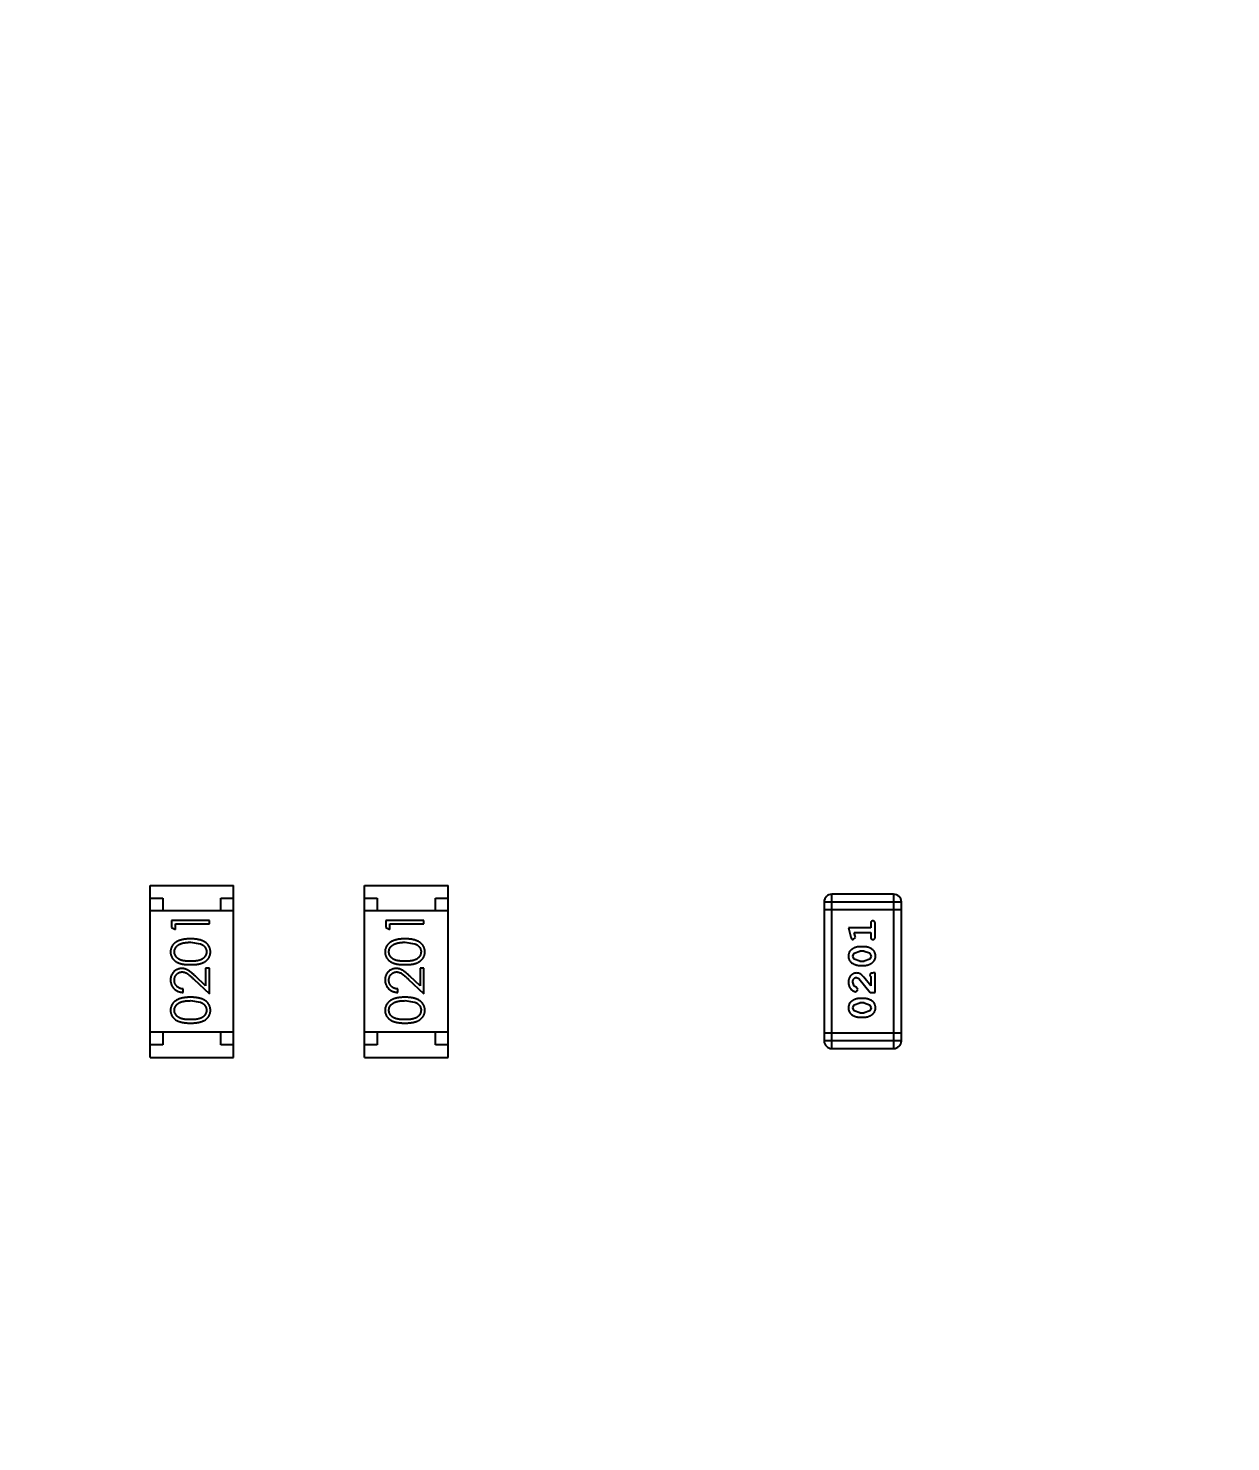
# Model space of a CAD drawing. Header units: inches. Extents: x -13 to 240, y -18 to 126.
# Drawn here: x 191.33 to 196.08, y 82.84 to 88.43 of the extents above; entities that cross this region are included whole.
import ezdxf

# ---------------------------------------------------------------- set-up
doc = ezdxf.new("R2010")
doc.units = ezdxf.units.IN
doc.header["$LTSCALE"] = 1.21
doc.header["$MEASUREMENT"] = 0
doc.header["$PDMODE"] = 3
doc.header["$PDSIZE"] = 0.3125
doc.layers.get('0').update_dxf_attribs({"linetype": 'CONTINUOUS'})
doc.layers.get('Defpoints').update_dxf_attribs({"linetype": 'CONTINUOUS'})
doc.layers.add('DIM', color=3, linetype='CONTINUOUS')
doc.styles.get("Standard").update_dxf_attribs({"font": 'txt', "width": 0.8})
doc.dimstyles.get("Standard").update_dxf_attribs({"dimtxt": 0.15625, "dimasz": 0.1875, "dimexe": 0.125, "dimexo": 0.0625, "dimgap": 0.09, "dimtad": 0, "dimtih": 1, "dimtoh": 1, "dimzin": 4, "dimdsep": 46, "dimtxsty": 'Standard', "dimblk": '_FILLED', "dimblk1": '_FILLED', "dimblk2": '_FILLED', "dimcen": 0.09, "dimazin": 1, "dimtp": 0.01, "dimtm": 0.01, "dimtfac": 1, "dimtofl": 0, "dimtmove": 0, "dimatfit": 3, "dimldrblk": '_FILLED', "dimfxl": 1, "dimtolj": 1, "dimtzin": 4, "dimarcsym": 0})

# ---------------------------------------------------------------- blocks, each defined once
blk = doc.blocks.new('_FILLED')
at = {"color": 0, "linetype": 'ByBlock'}
blk.add_solid([(0, 0), (-1, 0.1667), (-1, -0.1667)], dxfattribs=at)
blk = doc.blocks.new('*D58')
at = {"layer": 'Defpoints', "color": 0}
for p in [(173.8269, 113.8351), (173.8269, 99.4649), (198.0766, 63.4663)]:
    blk.add_point(p, dxfattribs=at)
at = {"layer": 'DIM', "color": 0, "lineweight": -2}
for p, q in [((173.8269, 99.5274), (173.8269, 113.9601)), ((198.0766, 63.5288), (198.0766, 113.9601)), ((175.8269, 113.8351), (182.6618, 113.8351)), ((196.0766, 113.8351), (189.2418, 113.8351))]:
    blk.add_line(p, q, dxfattribs=at)
at = {"layer": 'DIM', "color": 0, "lineweight": -2, "xscale": 2, "yscale": 2, "zscale": 2, "rotation": 180}
blk.add_blockref('_FILLED', (173.8269, 113.8351), dxfattribs=at)
at = {"layer": 'DIM', "color": 0, "lineweight": -2, "xscale": 2, "yscale": 2, "zscale": 2}
blk.add_blockref('_FILLED', (198.0766, 113.8351), dxfattribs=at)
at = {"layer": 'DIM', "color": 0, "insert": (185.9518, 113.8351), "char_height": 2, "attachment_point": 5}
blk.add_mtext('\\A1;24.25', dxfattribs=at)

msp = doc.modelspace()

# ---------------------------------------------------------------- linework, layer by layer
at = {"color": 7, "linetype": 'Continuous'}
for p, q in [((191.8116, 84.3613), (191.8116, 85.0413)), ((191.8116, 85.0413), (192.1416, 85.0413)), ((192.1416, 84.3613), (192.1416, 85.0413)), ((192.6588, 84.3613), (192.6588, 85.0413)), ((192.6588, 85.0413), (192.9888, 85.0413)), ((192.9888, 84.3613), (192.9888, 85.0413)), ((191.8116, 84.9913), (191.8616, 84.9913)), ((191.8616, 84.9913), (191.8616, 84.9413)), ((192.0916, 84.9413), (192.0916, 84.9913)), ((192.0916, 84.9913), (192.1416, 84.9913)), ((192.6588, 84.9913), (192.7088, 84.9913)), ((192.7088, 84.9913), (192.7088, 84.9413)), ((192.9388, 84.9413), (192.9388, 84.9913)), ((192.9388, 84.9913), (192.9888, 84.9913)), ((194.4743, 84.9757), (194.4743, 84.4271)), ((194.4743, 84.9757), (194.7791, 84.9757)), ((194.5047, 84.3966), (194.5047, 85.0062)), ((194.7486, 85.0062), (194.5047, 85.0062)), ((194.7486, 85.0062), (194.7486, 84.3966)), ((194.7791, 84.4271), (194.7791, 84.9757)), ((192.1416, 84.9413), (191.8116, 84.9413)), ((191.8964, 84.9031), (191.8964, 84.8753)), ((192.0464, 84.9031), (191.8964, 84.9031)), ((192.0464, 84.8896), (192.0464, 84.9031)), ((192.9888, 84.9413), (192.6588, 84.9413)), ((192.7435, 84.9031), (192.7435, 84.8753)), ((192.8935, 84.9031), (192.7435, 84.9031)), ((192.8935, 84.8896), (192.8935, 84.9031)), ((194.7791, 84.9452), (194.4743, 84.9452)), ((191.8964, 84.8753), (191.9117, 84.8665)), ((191.9117, 84.8665), (191.9117, 84.8896)), ((191.9117, 84.8896), (192.0464, 84.8896)), ((192.7435, 84.8753), (192.7589, 84.8665)), ((192.7589, 84.8665), (192.7589, 84.8896)), ((192.7589, 84.8896), (192.8935, 84.8896)), ((194.57, 84.8729), (194.5799, 84.8363)), ((194.6581, 84.8729), (194.57, 84.8729)), ((194.5973, 84.8405), (194.5932, 84.8556)), ((194.5932, 84.8556), (194.6581, 84.8556)), ((194.6581, 84.8902), (194.6581, 84.8729)), ((194.6581, 84.8556), (194.6581, 84.8382)), ((194.6754, 84.8382), (194.6754, 84.8902)), ((191.9714, 84.8165), (192.0091, 84.8109)), ((192.8185, 84.8165), (192.8562, 84.8109)), ((194.5891, 84.8272), (194.5983, 84.8351)), ((194.5983, 84.8351), (194.5973, 84.8405)), ((194.6324, 84.7989), (194.6146, 84.7989)), ((194.5873, 84.7619), (194.5926, 84.774)), ((194.5931, 84.7495), (194.5873, 84.7619)), ((194.5926, 84.774), (194.6149, 84.7816)), ((194.6149, 84.7423), (194.5931, 84.7495)), ((194.6321, 84.7816), (194.6149, 84.7816)), ((194.6149, 84.7423), (194.6321, 84.7423)), ((194.6321, 84.7816), (194.6539, 84.7744)), ((194.6544, 84.7499), (194.6321, 84.7423)), ((194.6539, 84.7744), (194.6597, 84.7621)), ((194.6597, 84.7621), (194.6544, 84.7499)), ((192.031, 84.6448), (191.9909, 84.6823)), ((192.031, 84.7146), (192.031, 84.6448)), ((192.0464, 84.7146), (192.031, 84.7146)), ((192.0464, 84.6127), (192.0464, 84.7146)), ((192.8781, 84.6448), (192.8381, 84.6823)), ((192.8781, 84.7146), (192.8781, 84.6448)), ((192.8935, 84.7146), (192.8781, 84.7146)), ((192.8935, 84.6127), (192.8935, 84.7146)), ((194.6019, 84.6778), (194.6116, 84.673)), ((194.6146, 84.725), (194.6324, 84.725)), ((194.6581, 84.6447), (194.6311, 84.6783)), ((194.655, 84.6864), (194.6581, 84.6809)), ((194.6581, 84.6809), (194.6581, 84.6447)), ((194.6754, 84.6951), (194.6676, 84.6951)), ((194.6754, 84.618), (194.6754, 84.6951)), ((191.9425, 84.6185), (191.9425, 84.6319)), ((191.9843, 84.6709), (192.0464, 84.6127)), ((192.7897, 84.6185), (192.7897, 84.6319)), ((192.8314, 84.6709), (192.8935, 84.6127)), ((194.5927, 84.6434), (194.5873, 84.6583)), ((194.6012, 84.6385), (194.5927, 84.6434)), ((194.5994, 84.6212), (194.6078, 84.63)), ((194.6078, 84.63), (194.6012, 84.6385)), ((194.6116, 84.673), (194.6566, 84.618)), ((191.9714, 84.5858), (192.0091, 84.5801)), ((192.8185, 84.5858), (192.8562, 84.5801)), ((194.5873, 84.5574), (194.5926, 84.5695)), ((194.5926, 84.5695), (194.6149, 84.5771)), ((194.6324, 84.5944), (194.6146, 84.5944)), ((194.6321, 84.5771), (194.6149, 84.5771)), ((194.6321, 84.5771), (194.6539, 84.5699)), ((194.6539, 84.5699), (194.6597, 84.5576)), ((194.6566, 84.618), (194.6754, 84.618)), ((194.5931, 84.545), (194.5873, 84.5574)), ((194.6149, 84.5378), (194.5931, 84.545)), ((194.6146, 84.5205), (194.6324, 84.5205)), ((194.6149, 84.5378), (194.6321, 84.5378)), ((194.6544, 84.5454), (194.6321, 84.5378)), ((194.6597, 84.5576), (194.6544, 84.5454)), ((192.1416, 84.4613), (191.8116, 84.4613)), ((191.8616, 84.4613), (191.8616, 84.4113)), ((192.0916, 84.4113), (192.0916, 84.4613)), ((192.9888, 84.4613), (192.6588, 84.4613)), ((192.7088, 84.4613), (192.7088, 84.4113)), ((192.9388, 84.4113), (192.9388, 84.4613)), ((194.7791, 84.4575), (194.4743, 84.4575)), ((191.8616, 84.4113), (191.8116, 84.4113)), ((192.1416, 84.4113), (192.0916, 84.4113)), ((192.7088, 84.4113), (192.6588, 84.4113)), ((192.9888, 84.4113), (192.9388, 84.4113)), ((194.7791, 84.4271), (194.4743, 84.4271)), ((191.8116, 84.3613), (192.1416, 84.3613)), ((192.6588, 84.3613), (192.9888, 84.3613)), ((194.5047, 84.3966), (194.7486, 84.3966))]:
    msp.add_line(p, q, dxfattribs=at)
for centre, start, end in [((194.5047, 84.9757), 90, 180), ((194.7486, 84.9757), 0, 90), ((194.5047, 84.4271), 180, 270), ((194.7486, 84.4271), 270, 0)]:
    msp.add_arc(centre, 0.0305, start, end, dxfattribs=at)
for points, knots in [([(194.6668, 84.9012), (194.6662, 84.9011), (194.665, 84.9011), (194.6633, 84.9006), (194.6618, 84.8997), (194.6605, 84.8986), (194.6594, 84.897), (194.6587, 84.8951), (194.6582, 84.8927), (194.6581, 84.8911), (194.6581, 84.8902)], [0, 0, 0, 0, 0.11517, 0.223509, 0.328254, 0.438012, 0.553651, 0.682263, 0.830856, 1, 1, 1, 1]), ([(194.6754, 84.8902), (194.6754, 84.8911), (194.6754, 84.8927), (194.6749, 84.8951), (194.6742, 84.897), (194.6731, 84.8986), (194.6718, 84.8997), (194.6703, 84.9006), (194.6686, 84.9011), (194.6674, 84.9011), (194.6668, 84.9012)], [0, 0, 0, 0, 0.169012, 0.317488, 0.445429, 0.560977, 0.67065, 0.776666, 0.88492, 1, 1, 1, 1]), ([(191.9714, 84.83), (191.9691, 84.83), (191.9646, 84.8299), (191.9581, 84.8296), (191.9519, 84.8291), (191.946, 84.8283), (191.9405, 84.8274), (191.9354, 84.8262), (191.9307, 84.8248), (191.9262, 84.8232), (191.9222, 84.8214), (191.9183, 84.8195), (191.9148, 84.8174), (191.9114, 84.8151), (191.9084, 84.8127), (191.9056, 84.8101), (191.9031, 84.8074), (191.9009, 84.8045), (191.8989, 84.8016), (191.8972, 84.7985), (191.8957, 84.7953), (191.8946, 84.792), (191.8936, 84.7887), (191.893, 84.7853), (191.8926, 84.7818), (191.8925, 84.7794), (191.8925, 84.7782)], [0, 0, 0, 0, 0.065278, 0.127205, 0.186168, 0.241675, 0.294115, 0.343609, 0.390387, 0.434463, 0.476646, 0.517002, 0.555936, 0.593716, 0.630057, 0.665601, 0.700745, 0.734917, 0.768681, 0.802087, 0.834849, 0.867433, 0.900138, 0.932806, 0.966212, 1, 1, 1, 1]), ([(191.9079, 84.7787), (191.908, 84.7803), (191.9082, 84.7836), (191.9094, 84.7884), (191.9115, 84.7931), (191.9139, 84.7969), (191.9162, 84.7997), (191.9182, 84.8018), (191.9204, 84.8037), (191.9229, 84.8055), (191.9256, 84.8072), (191.9285, 84.8088), (191.9317, 84.8102), (191.9351, 84.8115), (191.9388, 84.8127), (191.9427, 84.8138), (191.9469, 84.8146), (191.9513, 84.8153), (191.956, 84.8158), (191.9609, 84.8163), (191.966, 84.8165), (191.9696, 84.8165), (191.9714, 84.8165)], [0, 0, 0, 0, 0.059689, 0.119507, 0.181075, 0.246162, 0.279894, 0.314468, 0.350403, 0.387474, 0.426147, 0.466624, 0.508745, 0.553328, 0.600058, 0.649177, 0.700552, 0.754894, 0.811825, 0.871514, 0.934319, 1, 1, 1, 1]), ([(192.0502, 84.7782), (192.0502, 84.7794), (192.0502, 84.7818), (192.0497, 84.7853), (192.0491, 84.7887), (192.0481, 84.7921), (192.0469, 84.7953), (192.0455, 84.7985), (192.0437, 84.8016), (192.0417, 84.8046), (192.0395, 84.8075), (192.0369, 84.8103), (192.0342, 84.8129), (192.0311, 84.8153), (192.0278, 84.8175), (192.0243, 84.8196), (192.0204, 84.8215), (192.0164, 84.8233), (192.012, 84.8249), (192.0072, 84.8262), (192.0022, 84.8274), (191.9967, 84.8284), (191.9909, 84.8291), (191.9847, 84.8296), (191.9782, 84.8299), (191.9737, 84.83), (191.9714, 84.83)], [0, 0, 0, 0, 0.033824, 0.067298, 0.10028, 0.133019, 0.165736, 0.198792, 0.232372, 0.266409, 0.301016, 0.336196, 0.371972, 0.408574, 0.446394, 0.485225, 0.525372, 0.567224, 0.611081, 0.65775, 0.70702, 0.759235, 0.814484, 0.873227, 0.934937, 1, 1, 1, 1]), ([(192.0091, 84.8109), (192.0101, 84.8105), (192.0122, 84.8097), (192.0151, 84.8084), (192.0178, 84.8069), (192.0203, 84.8053), (192.0227, 84.8036), (192.0248, 84.8017), (192.0267, 84.7997), (192.0289, 84.7969), (192.0313, 84.7932), (192.0333, 84.7885), (192.0346, 84.7836), (192.0348, 84.7803), (192.0348, 84.7787)], [0, 0, 0, 0, 0.075949, 0.148549, 0.218996, 0.286119, 0.351826, 0.416074, 0.478265, 0.540325, 0.660405, 0.774606, 0.887187, 1, 1, 1, 1]), ([(192.8186, 84.83), (192.8163, 84.83), (192.8118, 84.8299), (192.8052, 84.8296), (192.799, 84.8291), (192.7932, 84.8283), (192.7877, 84.8274), (192.7826, 84.8262), (192.7778, 84.8248), (192.7734, 84.8232), (192.7693, 84.8214), (192.7655, 84.8195), (192.7619, 84.8174), (192.7586, 84.8151), (192.7556, 84.8127), (192.7528, 84.8101), (192.7503, 84.8074), (192.7481, 84.8045), (192.7461, 84.8016), (192.7444, 84.7985), (192.7429, 84.7953), (192.7417, 84.792), (192.7408, 84.7887), (192.7401, 84.7853), (192.7397, 84.7818), (192.7397, 84.7794), (192.7397, 84.7782)], [0, 0, 0, 0, 0.065278, 0.127205, 0.186168, 0.241675, 0.294115, 0.343609, 0.390387, 0.434463, 0.476646, 0.517002, 0.555936, 0.593716, 0.630057, 0.665601, 0.700745, 0.734917, 0.768681, 0.802087, 0.834849, 0.867433, 0.900138, 0.932806, 0.966212, 1, 1, 1, 1]), ([(192.7551, 84.7787), (192.7552, 84.7803), (192.7553, 84.7836), (192.7566, 84.7884), (192.7587, 84.7931), (192.761, 84.7969), (192.7633, 84.7997), (192.7653, 84.8018), (192.7676, 84.8037), (192.77, 84.8055), (192.7728, 84.8072), (192.7757, 84.8088), (192.7789, 84.8102), (192.7823, 84.8115), (192.786, 84.8127), (192.7899, 84.8138), (192.7941, 84.8146), (192.7985, 84.8153), (192.8031, 84.8158), (192.808, 84.8163), (192.8132, 84.8165), (192.8167, 84.8165), (192.8185, 84.8165)], [0, 0, 0, 0, 0.059689, 0.119507, 0.181075, 0.246162, 0.279894, 0.314468, 0.350403, 0.387474, 0.426147, 0.466624, 0.508745, 0.553328, 0.600058, 0.649177, 0.700552, 0.754894, 0.811825, 0.871514, 0.934319, 1, 1, 1, 1]), ([(192.8974, 84.7782), (192.8974, 84.7794), (192.8973, 84.7818), (192.8969, 84.7853), (192.8962, 84.7887), (192.8953, 84.7921), (192.8941, 84.7953), (192.8926, 84.7985), (192.8909, 84.8016), (192.8889, 84.8046), (192.8866, 84.8075), (192.8841, 84.8103), (192.8813, 84.8129), (192.8783, 84.8153), (192.875, 84.8175), (192.8714, 84.8196), (192.8676, 84.8215), (192.8635, 84.8233), (192.8592, 84.8249), (192.8544, 84.8262), (192.8493, 84.8274), (192.8439, 84.8284), (192.8381, 84.8291), (192.8319, 84.8296), (192.8253, 84.8299), (192.8209, 84.83), (192.8186, 84.83)], [0, 0, 0, 0, 0.033824, 0.067298, 0.10028, 0.133019, 0.165736, 0.198792, 0.232372, 0.266409, 0.301016, 0.336196, 0.371972, 0.408574, 0.446394, 0.485225, 0.525372, 0.567224, 0.611081, 0.65775, 0.70702, 0.759235, 0.814484, 0.873227, 0.934937, 1, 1, 1, 1]), ([(192.8562, 84.8109), (192.8573, 84.8105), (192.8593, 84.8097), (192.8623, 84.8084), (192.865, 84.8069), (192.8675, 84.8053), (192.8698, 84.8036), (192.872, 84.8017), (192.8739, 84.7997), (192.8761, 84.7969), (192.8785, 84.7932), (192.8805, 84.7885), (192.8818, 84.7836), (192.8819, 84.7803), (192.882, 84.7787)], [0, 0, 0, 0, 0.075949, 0.148549, 0.218996, 0.286119, 0.351826, 0.416074, 0.478265, 0.540325, 0.660405, 0.774606, 0.887187, 1, 1, 1, 1]), ([(194.6146, 84.7989), (194.6136, 84.7989), (194.6114, 84.7989), (194.6082, 84.7986), (194.6051, 84.798), (194.602, 84.7974), (194.5989, 84.7964), (194.5959, 84.7953), (194.593, 84.794), (194.5901, 84.7925), (194.5874, 84.7909), (194.5848, 84.7893), (194.5825, 84.7876), (194.5804, 84.786), (194.5785, 84.7843), (194.5769, 84.7826), (194.5755, 84.7808), (194.5739, 84.7785), (194.5723, 84.7753), (194.571, 84.7711), (194.5702, 84.7666), (194.5701, 84.7634), (194.57, 84.7618)], [0, 0, 0, 0, 0.049855, 0.099516, 0.148482, 0.19758, 0.246804, 0.296268, 0.346517, 0.397047, 0.446826, 0.49336, 0.537801, 0.579207, 0.617974, 0.654833, 0.689171, 0.722088, 0.786392, 0.853518, 0.924186, 1, 1, 1, 1]), ([(194.5799, 84.8363), (194.5802, 84.8354), (194.5806, 84.8339), (194.5815, 84.8318), (194.5824, 84.8302), (194.5834, 84.829), (194.5846, 84.8282), (194.5859, 84.8276), (194.5874, 84.8273), (194.5885, 84.8272), (194.5891, 84.8272)], [0, 0, 0, 0, 0.187321, 0.344927, 0.475328, 0.579604, 0.674244, 0.773631, 0.882025, 1, 1, 1, 1]), ([(194.677, 84.762), (194.677, 84.7635), (194.6769, 84.7663), (194.6762, 84.7704), (194.6751, 84.7742), (194.6735, 84.7778), (194.6714, 84.7811), (194.6689, 84.7842), (194.666, 84.787), (194.6626, 84.7894), (194.659, 84.7916), (194.6553, 84.7936), (194.6516, 84.7952), (194.6478, 84.7966), (194.644, 84.7976), (194.6402, 84.7984), (194.6363, 84.7988), (194.6337, 84.7989), (194.6324, 84.7989)], [0, 0, 0, 0, 0.067217, 0.131051, 0.19272, 0.252824, 0.312745, 0.373449, 0.436041, 0.501494, 0.567761, 0.632087, 0.695096, 0.757109, 0.817993, 0.878657, 0.939311, 1, 1, 1, 1]), ([(194.6581, 84.8382), (194.6581, 84.8374), (194.6582, 84.8357), (194.6586, 84.8333), (194.6594, 84.8314), (194.6605, 84.8298), (194.6618, 84.8287), (194.6633, 84.8278), (194.665, 84.8273), (194.6662, 84.8273), (194.6668, 84.8272)], [0, 0, 0, 0, 0.169102, 0.317658, 0.446239, 0.563118, 0.671828, 0.776546, 0.884858, 1, 1, 1, 1]), ([(194.6668, 84.8272), (194.6674, 84.8273), (194.6686, 84.8273), (194.6703, 84.8278), (194.6718, 84.8287), (194.6731, 84.8298), (194.6742, 84.8314), (194.6749, 84.8333), (194.6754, 84.8357), (194.6754, 84.8374), (194.6754, 84.8382)], [0, 0, 0, 0, 0.115051, 0.223278, 0.329269, 0.437893, 0.554681, 0.682591, 0.83103, 1, 1, 1, 1]), ([(191.8925, 84.7782), (191.8925, 84.777), (191.8926, 84.7747), (191.893, 84.7712), (191.8936, 84.7679), (191.8946, 84.7646), (191.8957, 84.7614), (191.8972, 84.7583), (191.8989, 84.7552), (191.9009, 84.7523), (191.9031, 84.7495), (191.9055, 84.7468), (191.9083, 84.7443), (191.9112, 84.742), (191.9144, 84.7399), (191.9179, 84.7378), (191.9216, 84.736), (191.9255, 84.7343), (191.9298, 84.7329), (191.9345, 84.7316), (191.9396, 84.7305), (191.9452, 84.7296), (191.9512, 84.7289), (191.9575, 84.7284), (191.9643, 84.7281), (191.969, 84.7281), (191.9714, 84.7281)], [0, 0, 0, 0, 0.033742, 0.066533, 0.099153, 0.13154, 0.164087, 0.196563, 0.229707, 0.263315, 0.297504, 0.331686, 0.366482, 0.4021, 0.438958, 0.476748, 0.515985, 0.556589, 0.599519, 0.645765, 0.695487, 0.748721, 0.805687, 0.866754, 0.931405, 1, 1, 1, 1]), ([(191.9714, 84.7415), (191.9693, 84.7415), (191.9654, 84.7415), (191.9598, 84.7418), (191.9545, 84.7421), (191.9496, 84.7427), (191.9451, 84.7433), (191.9409, 84.7441), (191.9372, 84.745), (191.9338, 84.7461), (191.9306, 84.7473), (191.9277, 84.7487), (191.925, 84.7502), (191.9225, 84.7518), (191.9202, 84.7536), (191.9181, 84.7555), (191.9161, 84.7575), (191.9139, 84.7603), (191.9115, 84.7641), (191.9094, 84.7688), (191.9082, 84.7737), (191.908, 84.777), (191.9079, 84.7787)], [0, 0, 0, 0, 0.073302, 0.142286, 0.206253, 0.266017, 0.321612, 0.372532, 0.419497, 0.462398, 0.502825, 0.541489, 0.579034, 0.615143, 0.650298, 0.684912, 0.718701, 0.752189, 0.817245, 0.879117, 0.939613, 1, 1, 1, 1]), ([(192.0348, 84.7787), (192.0347, 84.777), (192.0346, 84.7737), (192.0333, 84.7688), (192.0312, 84.7641), (192.0288, 84.7603), (192.0265, 84.7575), (192.0246, 84.7554), (192.0224, 84.7535), (192.0201, 84.7518), (192.0176, 84.7501), (192.0149, 84.7487), (192.012, 84.7473), (192.0089, 84.7461), (192.0055, 84.745), (192.0017, 84.744), (191.9976, 84.7433), (191.9931, 84.7426), (191.9882, 84.7422), (191.9829, 84.7418), (191.9772, 84.7415), (191.9734, 84.7415), (191.9714, 84.7415)], [0, 0, 0, 0, 0.060034, 0.120278, 0.182348, 0.247919, 0.281641, 0.315701, 0.350322, 0.385703, 0.421819, 0.459196, 0.497866, 0.538301, 0.58121, 0.628183, 0.679403, 0.734699, 0.794074, 0.858416, 0.927049, 1, 1, 1, 1]), ([(191.9714, 84.7281), (191.9738, 84.7281), (191.9784, 84.7281), (191.9852, 84.7284), (191.9916, 84.7289), (191.9975, 84.7296), (192.003, 84.7305), (192.0082, 84.7316), (192.0129, 84.7329), (192.0172, 84.7344), (192.0212, 84.7361), (192.025, 84.738), (192.0284, 84.74), (192.0316, 84.7422), (192.0346, 84.7445), (192.0373, 84.7469), (192.0398, 84.7496), (192.042, 84.7524), (192.0439, 84.7553), (192.0456, 84.7583), (192.047, 84.7614), (192.0482, 84.7646), (192.0491, 84.7679), (192.0497, 84.7712), (192.0501, 84.7747), (192.0502, 84.777), (192.0502, 84.7782)], [0, 0, 0, 0, 0.068113, 0.132564, 0.193427, 0.250218, 0.303569, 0.353576, 0.400235, 0.443586, 0.484619, 0.524292, 0.56238, 0.599049, 0.63494, 0.669782, 0.704009, 0.737842, 0.771098, 0.803896, 0.836415, 0.868639, 0.900715, 0.933378, 0.966213, 1, 1, 1, 1]), ([(192.7397, 84.7782), (192.7397, 84.777), (192.7397, 84.7747), (192.7401, 84.7712), (192.7408, 84.7679), (192.7418, 84.7646), (192.7429, 84.7614), (192.7444, 84.7583), (192.7461, 84.7552), (192.748, 84.7523), (192.7503, 84.7495), (192.7527, 84.7468), (192.7554, 84.7443), (192.7584, 84.742), (192.7616, 84.7399), (192.765, 84.7378), (192.7687, 84.736), (192.7727, 84.7343), (192.777, 84.7329), (192.7817, 84.7316), (192.7868, 84.7305), (192.7924, 84.7296), (192.7983, 84.7289), (192.8047, 84.7284), (192.8115, 84.7281), (192.8162, 84.7281), (192.8186, 84.7281)], [0, 0, 0, 0, 0.033742, 0.066533, 0.099153, 0.13154, 0.164087, 0.196563, 0.229707, 0.263315, 0.297504, 0.331686, 0.366482, 0.4021, 0.438958, 0.476748, 0.515985, 0.556589, 0.599519, 0.645765, 0.695487, 0.748721, 0.805687, 0.866754, 0.931405, 1, 1, 1, 1]), ([(192.8185, 84.7415), (192.8165, 84.7415), (192.8126, 84.7415), (192.8069, 84.7418), (192.8017, 84.7421), (192.7968, 84.7427), (192.7922, 84.7433), (192.7881, 84.7441), (192.7843, 84.745), (192.7809, 84.7461), (192.7778, 84.7473), (192.7749, 84.7487), (192.7722, 84.7502), (192.7697, 84.7518), (192.7674, 84.7536), (192.7652, 84.7555), (192.7633, 84.7575), (192.7611, 84.7603), (192.7587, 84.7641), (192.7566, 84.7688), (192.7553, 84.7737), (192.7552, 84.777), (192.7551, 84.7787)], [0, 0, 0, 0, 0.073302, 0.142286, 0.206253, 0.266017, 0.321612, 0.372532, 0.419497, 0.462398, 0.502825, 0.541489, 0.579034, 0.615143, 0.650298, 0.684912, 0.718701, 0.752189, 0.817245, 0.879117, 0.939613, 1, 1, 1, 1]), ([(192.882, 84.7787), (192.8819, 84.777), (192.8817, 84.7737), (192.8804, 84.7688), (192.8784, 84.7641), (192.876, 84.7603), (192.8737, 84.7575), (192.8718, 84.7554), (192.8696, 84.7535), (192.8673, 84.7518), (192.8648, 84.7501), (192.8621, 84.7487), (192.8592, 84.7473), (192.8561, 84.7461), (192.8527, 84.745), (192.8489, 84.744), (192.8447, 84.7433), (192.8402, 84.7426), (192.8353, 84.7422), (192.8301, 84.7418), (192.8244, 84.7415), (192.8205, 84.7415), (192.8185, 84.7415)], [0, 0, 0, 0, 0.060034, 0.120278, 0.182348, 0.247919, 0.281641, 0.315701, 0.350322, 0.385703, 0.421819, 0.459196, 0.497866, 0.538301, 0.58121, 0.628183, 0.679403, 0.734699, 0.794074, 0.858416, 0.927049, 1, 1, 1, 1]), ([(192.8186, 84.7281), (192.821, 84.7281), (192.8256, 84.7281), (192.8324, 84.7284), (192.8387, 84.7289), (192.8447, 84.7296), (192.8502, 84.7305), (192.8554, 84.7316), (192.8601, 84.7329), (192.8644, 84.7344), (192.8684, 84.7361), (192.8721, 84.738), (192.8756, 84.74), (192.8788, 84.7422), (192.8818, 84.7445), (192.8845, 84.7469), (192.8869, 84.7496), (192.8891, 84.7524), (192.8911, 84.7553), (192.8927, 84.7583), (192.8942, 84.7614), (192.8953, 84.7646), (192.8962, 84.7679), (192.8969, 84.7712), (192.8973, 84.7747), (192.8974, 84.777), (192.8974, 84.7782)], [0, 0, 0, 0, 0.068113, 0.132564, 0.193427, 0.250218, 0.303569, 0.353576, 0.400235, 0.443586, 0.484619, 0.524292, 0.56238, 0.599049, 0.63494, 0.669782, 0.704009, 0.737842, 0.771098, 0.803896, 0.836415, 0.868639, 0.900715, 0.933378, 0.966213, 1, 1, 1, 1]), ([(194.57, 84.7618), (194.5701, 84.7603), (194.5701, 84.7575), (194.5709, 84.7534), (194.572, 84.7496), (194.5736, 84.746), (194.5756, 84.7427), (194.5781, 84.7397), (194.5811, 84.7369), (194.5845, 84.7344), (194.5881, 84.7322), (194.5918, 84.7303), (194.5955, 84.7287), (194.5992, 84.7273), (194.603, 84.7263), (194.6069, 84.7255), (194.6107, 84.7251), (194.6133, 84.725), (194.6146, 84.725)], [0, 0, 0, 0, 0.06692, 0.130834, 0.19258, 0.252759, 0.312631, 0.373411, 0.436359, 0.501894, 0.568244, 0.632472, 0.69556, 0.757163, 0.818592, 0.878885, 0.939235, 1, 1, 1, 1]), ([(194.6324, 84.725), (194.6335, 84.725), (194.6356, 84.725), (194.6388, 84.7253), (194.6419, 84.7258), (194.645, 84.7265), (194.648, 84.7274), (194.651, 84.7285), (194.654, 84.7298), (194.6569, 84.7313), (194.6596, 84.7328), (194.6622, 84.7345), (194.6645, 84.7361), (194.6666, 84.7378), (194.6684, 84.7395), (194.6701, 84.7412), (194.6715, 84.7429), (194.6731, 84.7453), (194.6747, 84.7484), (194.676, 84.7526), (194.6769, 84.7572), (194.677, 84.7604), (194.677, 84.762)], [0, 0, 0, 0, 0.049886, 0.09882, 0.148132, 0.19689, 0.246038, 0.295176, 0.345305, 0.395692, 0.445312, 0.491875, 0.535813, 0.577009, 0.616081, 0.652689, 0.687585, 0.720206, 0.785062, 0.85223, 0.923759, 1, 1, 1, 1]), ([(191.9371, 84.7127), (191.9356, 84.7126), (191.9327, 84.7126), (191.9284, 84.712), (191.9242, 84.711), (191.9202, 84.7096), (191.9164, 84.7078), (191.9127, 84.7057), (191.9091, 84.7031), (191.9058, 84.7002), (191.9026, 84.697), (191.8999, 84.6934), (191.8976, 84.6897), (191.8957, 84.6857), (191.8943, 84.6815), (191.8933, 84.677), (191.8926, 84.6722), (191.8926, 84.669), (191.8925, 84.6674)], [0, 0, 0, 0, 0.06271, 0.123347, 0.183401, 0.242828, 0.302097, 0.36242, 0.423725, 0.487032, 0.550491, 0.612709, 0.674265, 0.73617, 0.799211, 0.863483, 0.930525, 1, 1, 1, 1]), ([(191.9079, 84.6667), (191.9079, 84.6678), (191.908, 84.67), (191.9084, 84.6732), (191.9091, 84.6763), (191.9101, 84.6793), (191.9114, 84.6821), (191.9129, 84.6848), (191.9148, 84.6874), (191.9168, 84.6898), (191.9191, 84.692), (191.9216, 84.6939), (191.9241, 84.6956), (191.9267, 84.6969), (191.9295, 84.698), (191.9323, 84.6987), (191.9353, 84.6991), (191.9373, 84.6992), (191.9383, 84.6992)], [0, 0, 0, 0, 0.068027, 0.133505, 0.19695, 0.26027, 0.322741, 0.384982, 0.448465, 0.513424, 0.578224, 0.640011, 0.700094, 0.760067, 0.819012, 0.877878, 0.938035, 1, 1, 1, 1]), ([(191.9909, 84.6823), (191.9894, 84.6838), (191.9864, 84.6865), (191.9821, 84.6905), (191.9779, 84.694), (191.974, 84.6972), (191.9704, 84.7001), (191.967, 84.7026), (191.9639, 84.7047), (191.9601, 84.707), (191.9553, 84.7093), (191.9494, 84.7112), (191.9433, 84.7125), (191.9392, 84.7126), (191.9371, 84.7127)], [0, 0, 0, 0, 0.09953, 0.192079, 0.277712, 0.357454, 0.429648, 0.495771, 0.555538, 0.608657, 0.707578, 0.804328, 0.901298, 1, 1, 1, 1]), ([(191.9383, 84.6992), (191.9399, 84.6992), (191.9432, 84.699), (191.948, 84.698), (191.9526, 84.6963), (191.9564, 84.6943), (191.9595, 84.6923), (191.9622, 84.6904), (191.9651, 84.688), (191.9684, 84.6854), (191.972, 84.6823), (191.9758, 84.6788), (191.98, 84.675), (191.9828, 84.6723), (191.9843, 84.6709)], [0, 0, 0, 0, 0.088014, 0.174976, 0.2638, 0.355443, 0.406413, 0.465519, 0.533076, 0.609353, 0.693899, 0.787171, 0.889197, 1, 1, 1, 1]), ([(192.7843, 84.7127), (192.7828, 84.7126), (192.7799, 84.7126), (192.7756, 84.712), (192.7714, 84.711), (192.7674, 84.7096), (192.7635, 84.7078), (192.7598, 84.7057), (192.7563, 84.7031), (192.7529, 84.7002), (192.7498, 84.697), (192.7471, 84.6934), (192.7448, 84.6897), (192.7429, 84.6857), (192.7415, 84.6815), (192.7404, 84.677), (192.7398, 84.6722), (192.7397, 84.669), (192.7397, 84.6674)], [0, 0, 0, 0, 0.06271, 0.123347, 0.183401, 0.242828, 0.302097, 0.36242, 0.423725, 0.487032, 0.550491, 0.612709, 0.674265, 0.73617, 0.799211, 0.863483, 0.930525, 1, 1, 1, 1]), ([(192.7551, 84.6667), (192.7551, 84.6678), (192.7552, 84.67), (192.7556, 84.6732), (192.7563, 84.6763), (192.7573, 84.6793), (192.7585, 84.6821), (192.7601, 84.6848), (192.7619, 84.6874), (192.764, 84.6898), (192.7663, 84.692), (192.7687, 84.6939), (192.7712, 84.6956), (192.7739, 84.6969), (192.7766, 84.698), (192.7795, 84.6987), (192.7824, 84.6991), (192.7844, 84.6992), (192.7855, 84.6992)], [0, 0, 0, 0, 0.068027, 0.133505, 0.19695, 0.26027, 0.322741, 0.384982, 0.448465, 0.513424, 0.578224, 0.640011, 0.700094, 0.760067, 0.819012, 0.877878, 0.938035, 1, 1, 1, 1]), ([(192.8381, 84.6823), (192.8365, 84.6838), (192.8336, 84.6865), (192.8292, 84.6905), (192.8251, 84.694), (192.8212, 84.6972), (192.8176, 84.7001), (192.8142, 84.7026), (192.8111, 84.7047), (192.8072, 84.707), (192.8025, 84.7093), (192.7966, 84.7112), (192.7905, 84.7125), (192.7864, 84.7126), (192.7843, 84.7127)], [0, 0, 0, 0, 0.09953, 0.192079, 0.277712, 0.357454, 0.429648, 0.495771, 0.555538, 0.608657, 0.707578, 0.804328, 0.901298, 1, 1, 1, 1]), ([(192.7855, 84.6992), (192.7871, 84.6992), (192.7903, 84.699), (192.7951, 84.698), (192.7998, 84.6963), (192.8036, 84.6943), (192.8067, 84.6923), (192.8094, 84.6904), (192.8123, 84.688), (192.8156, 84.6854), (192.8191, 84.6823), (192.823, 84.6788), (192.8271, 84.675), (192.83, 84.6723), (192.8314, 84.6709)], [0, 0, 0, 0, 0.088014, 0.174976, 0.2638, 0.355443, 0.406413, 0.465519, 0.533076, 0.609353, 0.693899, 0.787171, 0.889197, 1, 1, 1, 1]), ([(194.6028, 84.6951), (194.6017, 84.6951), (194.5995, 84.695), (194.5962, 84.6945), (194.5931, 84.6937), (194.5902, 84.6926), (194.5873, 84.6911), (194.5846, 84.6893), (194.582, 84.6872), (194.5796, 84.6848), (194.5773, 84.6822), (194.5754, 84.6793), (194.5737, 84.6763), (194.5723, 84.6731), (194.5713, 84.6697), (194.5706, 84.6661), (194.5701, 84.6623), (194.5701, 84.6597), (194.57, 84.6584)], [0, 0, 0, 0, 0.060981, 0.120256, 0.178148, 0.236115, 0.293993, 0.352864, 0.413358, 0.476056, 0.539296, 0.602396, 0.665116, 0.728325, 0.792919, 0.859317, 0.928302, 1, 1, 1, 1]), ([(194.5873, 84.6583), (194.5874, 84.6597), (194.5875, 84.6624), (194.5883, 84.6662), (194.5897, 84.6696), (194.5916, 84.6725), (194.5939, 84.6748), (194.5964, 84.6765), (194.5991, 84.6776), (194.6009, 84.6777), (194.6019, 84.6778)], [0, 0, 0, 0, 0.156344, 0.299348, 0.4327, 0.561, 0.682299, 0.791883, 0.89611, 1, 1, 1, 1]), ([(194.6311, 84.6783), (194.6303, 84.6792), (194.6288, 84.6809), (194.6266, 84.6833), (194.6245, 84.6854), (194.6225, 84.6873), (194.6206, 84.6889), (194.6189, 84.6902), (194.6172, 84.6913), (194.6152, 84.6925), (194.6126, 84.6935), (194.6095, 84.6944), (194.6062, 84.695), (194.6039, 84.6951), (194.6028, 84.6951)], [0, 0, 0, 0, 0.103002, 0.197728, 0.285279, 0.365235, 0.437224, 0.502446, 0.560545, 0.611446, 0.707576, 0.80349, 0.900532, 1, 1, 1, 1]), ([(194.6676, 84.6951), (194.6665, 84.6951), (194.6645, 84.695), (194.6618, 84.6946), (194.6596, 84.6939), (194.6578, 84.6929), (194.6565, 84.6915), (194.6556, 84.69), (194.6551, 84.6883), (194.655, 84.6871), (194.655, 84.6864)], [0, 0, 0, 0, 0.1844, 0.34094, 0.473574, 0.586824, 0.690029, 0.789175, 0.890445, 1, 1, 1, 1]), ([(191.8925, 84.6674), (191.8925, 84.6657), (191.8926, 84.6624), (191.8933, 84.6576), (191.8944, 84.6529), (191.8959, 84.6485), (191.898, 84.6443), (191.9004, 84.6403), (191.9032, 84.6365), (191.9065, 84.6329), (191.9101, 84.6296), (191.914, 84.6268), (191.9182, 84.6243), (191.9226, 84.6223), (191.9272, 84.6207), (191.9321, 84.6195), (191.9372, 84.6187), (191.9407, 84.6185), (191.9425, 84.6185)], [0, 0, 0, 0, 0.06445, 0.126725, 0.187421, 0.247417, 0.306749, 0.366595, 0.427749, 0.490235, 0.553031, 0.614805, 0.676505, 0.738096, 0.801021, 0.864897, 0.931209, 1, 1, 1, 1]), ([(191.9425, 84.6319), (191.9412, 84.632), (191.9386, 84.6323), (191.9348, 84.633), (191.9312, 84.634), (191.9279, 84.6352), (191.9248, 84.6367), (191.922, 84.6385), (191.9193, 84.6405), (191.917, 84.6427), (191.9148, 84.6452), (191.913, 84.6478), (191.9114, 84.6506), (191.9101, 84.6535), (191.9091, 84.6566), (191.9084, 84.6598), (191.908, 84.6632), (191.9079, 84.6655), (191.9079, 84.6667)], [0, 0, 0, 0, 0.073648, 0.143686, 0.210962, 0.275557, 0.338064, 0.399311, 0.4594, 0.51934, 0.579024, 0.637809, 0.695959, 0.754122, 0.813113, 0.873453, 0.935561, 1, 1, 1, 1]), ([(192.7397, 84.6674), (192.7397, 84.6657), (192.7398, 84.6624), (192.7405, 84.6576), (192.7416, 84.6529), (192.7431, 84.6485), (192.7451, 84.6443), (192.7475, 84.6403), (192.7504, 84.6365), (192.7537, 84.6329), (192.7573, 84.6296), (192.7612, 84.6268), (192.7654, 84.6243), (192.7698, 84.6223), (192.7744, 84.6207), (192.7793, 84.6195), (192.7844, 84.6187), (192.7879, 84.6185), (192.7897, 84.6185)], [0, 0, 0, 0, 0.06445, 0.126725, 0.187421, 0.247417, 0.306749, 0.366595, 0.427749, 0.490235, 0.553031, 0.614805, 0.676505, 0.738096, 0.801021, 0.864897, 0.931209, 1, 1, 1, 1]), ([(192.7897, 84.6319), (192.7883, 84.632), (192.7857, 84.6323), (192.782, 84.633), (192.7784, 84.634), (192.7751, 84.6352), (192.772, 84.6367), (192.7691, 84.6385), (192.7665, 84.6405), (192.7641, 84.6427), (192.762, 84.6452), (192.7601, 84.6478), (192.7586, 84.6506), (192.7573, 84.6535), (192.7563, 84.6566), (192.7556, 84.6598), (192.7552, 84.6632), (192.7551, 84.6655), (192.7551, 84.6667)], [0, 0, 0, 0, 0.073648, 0.143686, 0.210962, 0.275557, 0.338064, 0.399311, 0.4594, 0.51934, 0.579024, 0.637809, 0.695959, 0.754122, 0.813113, 0.873453, 0.935561, 1, 1, 1, 1]), ([(194.57, 84.6584), (194.5701, 84.6567), (194.5702, 84.6534), (194.5711, 84.6484), (194.5725, 84.6437), (194.5745, 84.6392), (194.5769, 84.635), (194.5798, 84.6314), (194.583, 84.6282), (194.5866, 84.6257), (194.5902, 84.6238), (194.5935, 84.6223), (194.5965, 84.6214), (194.5985, 84.6212), (194.5994, 84.6212)], [0, 0, 0, 0, 0.098286, 0.193983, 0.289056, 0.384352, 0.477435, 0.566197, 0.652355, 0.737986, 0.818188, 0.887401, 0.94802, 1, 1, 1, 1]), ([(191.9714, 84.5992), (191.9691, 84.5992), (191.9646, 84.5991), (191.9581, 84.5989), (191.9519, 84.5983), (191.946, 84.5976), (191.9405, 84.5966), (191.9354, 84.5955), (191.9307, 84.594), (191.9262, 84.5925), (191.9222, 84.5906), (191.9183, 84.5887), (191.9148, 84.5866), (191.9114, 84.5844), (191.9084, 84.5819), (191.9056, 84.5794), (191.9031, 84.5767), (191.9009, 84.5738), (191.8989, 84.5708), (191.8972, 84.5677), (191.8957, 84.5645), (191.8946, 84.5613), (191.8936, 84.5579), (191.893, 84.5545), (191.8926, 84.551), (191.8925, 84.5486), (191.8925, 84.5474)], [0, 0, 0, 0, 0.065278, 0.127205, 0.186168, 0.241675, 0.294115, 0.343609, 0.390387, 0.434463, 0.476646, 0.517002, 0.555936, 0.593716, 0.630057, 0.665601, 0.700745, 0.734917, 0.768681, 0.802087, 0.834849, 0.867433, 0.900138, 0.932806, 0.966212, 1, 1, 1, 1]), ([(191.9079, 84.5479), (191.908, 84.5495), (191.9082, 84.5528), (191.9094, 84.5577), (191.9115, 84.5623), (191.9139, 84.5661), (191.9162, 84.569), (191.9182, 84.571), (191.9204, 84.573), (191.9229, 84.5748), (191.9256, 84.5764), (191.9285, 84.578), (191.9317, 84.5794), (191.9351, 84.5808), (191.9388, 84.5819), (191.9427, 84.583), (191.9469, 84.5838), (191.9513, 84.5846), (191.956, 84.5851), (191.9609, 84.5855), (191.966, 84.5857), (191.9696, 84.5857), (191.9714, 84.5858)], [0, 0, 0, 0, 0.059689, 0.119507, 0.181075, 0.246162, 0.279894, 0.314468, 0.350403, 0.387474, 0.426147, 0.466624, 0.508745, 0.553328, 0.600058, 0.649177, 0.700552, 0.754894, 0.811825, 0.871514, 0.934319, 1, 1, 1, 1]), ([(192.0502, 84.5474), (192.0502, 84.5486), (192.0502, 84.551), (192.0497, 84.5545), (192.0491, 84.558), (192.0481, 84.5613), (192.0469, 84.5646), (192.0455, 84.5678), (192.0437, 84.5709), (192.0417, 84.5739), (192.0395, 84.5768), (192.0369, 84.5795), (192.0342, 84.5821), (192.0311, 84.5845), (192.0278, 84.5868), (192.0243, 84.5888), (192.0204, 84.5908), (192.0164, 84.5925), (192.012, 84.5941), (192.0072, 84.5955), (192.0022, 84.5966), (191.9967, 84.5976), (191.9909, 84.5983), (191.9847, 84.5989), (191.9782, 84.5991), (191.9737, 84.5992), (191.9714, 84.5992)], [0, 0, 0, 0, 0.033824, 0.067298, 0.10028, 0.133019, 0.165736, 0.198792, 0.232372, 0.266409, 0.301016, 0.336196, 0.371972, 0.408574, 0.446394, 0.485225, 0.525372, 0.567224, 0.611081, 0.65775, 0.70702, 0.759235, 0.814484, 0.873227, 0.934937, 1, 1, 1, 1]), ([(192.0091, 84.5801), (192.0101, 84.5797), (192.0122, 84.5789), (192.0151, 84.5776), (192.0178, 84.5761), (192.0203, 84.5745), (192.0227, 84.5728), (192.0248, 84.5709), (192.0267, 84.5689), (192.0289, 84.5661), (192.0313, 84.5624), (192.0333, 84.5577), (192.0346, 84.5529), (192.0348, 84.5496), (192.0348, 84.5479)], [0, 0, 0, 0, 0.075949, 0.148549, 0.218996, 0.286119, 0.351826, 0.416074, 0.478265, 0.540325, 0.660405, 0.774606, 0.887187, 1, 1, 1, 1]), ([(192.8186, 84.5992), (192.8163, 84.5992), (192.8118, 84.5991), (192.8052, 84.5989), (192.799, 84.5983), (192.7932, 84.5976), (192.7877, 84.5966), (192.7826, 84.5955), (192.7778, 84.594), (192.7734, 84.5925), (192.7693, 84.5906), (192.7655, 84.5887), (192.7619, 84.5866), (192.7586, 84.5844), (192.7556, 84.5819), (192.7528, 84.5794), (192.7503, 84.5767), (192.7481, 84.5738), (192.7461, 84.5708), (192.7444, 84.5677), (192.7429, 84.5645), (192.7417, 84.5613), (192.7408, 84.5579), (192.7401, 84.5545), (192.7397, 84.551), (192.7397, 84.5486), (192.7397, 84.5474)], [0, 0, 0, 0, 0.065278, 0.127205, 0.186168, 0.241675, 0.294115, 0.343609, 0.390387, 0.434463, 0.476646, 0.517002, 0.555936, 0.593716, 0.630057, 0.665601, 0.700745, 0.734917, 0.768681, 0.802087, 0.834849, 0.867433, 0.900138, 0.932806, 0.966212, 1, 1, 1, 1]), ([(192.7551, 84.5479), (192.7552, 84.5495), (192.7553, 84.5528), (192.7566, 84.5577), (192.7587, 84.5623), (192.761, 84.5661), (192.7633, 84.569), (192.7653, 84.571), (192.7676, 84.573), (192.77, 84.5748), (192.7728, 84.5764), (192.7757, 84.578), (192.7789, 84.5794), (192.7823, 84.5808), (192.786, 84.5819), (192.7899, 84.583), (192.7941, 84.5838), (192.7985, 84.5846), (192.8031, 84.5851), (192.808, 84.5855), (192.8132, 84.5857), (192.8167, 84.5857), (192.8185, 84.5858)], [0, 0, 0, 0, 0.059689, 0.119507, 0.181075, 0.246162, 0.279894, 0.314468, 0.350403, 0.387474, 0.426147, 0.466624, 0.508745, 0.553328, 0.600058, 0.649177, 0.700552, 0.754894, 0.811825, 0.871514, 0.934319, 1, 1, 1, 1]), ([(192.8974, 84.5474), (192.8974, 84.5486), (192.8973, 84.551), (192.8969, 84.5545), (192.8962, 84.558), (192.8953, 84.5613), (192.8941, 84.5646), (192.8926, 84.5678), (192.8909, 84.5709), (192.8889, 84.5739), (192.8866, 84.5768), (192.8841, 84.5795), (192.8813, 84.5821), (192.8783, 84.5845), (192.875, 84.5868), (192.8714, 84.5888), (192.8676, 84.5908), (192.8635, 84.5925), (192.8592, 84.5941), (192.8544, 84.5955), (192.8493, 84.5966), (192.8439, 84.5976), (192.8381, 84.5983), (192.8319, 84.5989), (192.8253, 84.5991), (192.8209, 84.5992), (192.8186, 84.5992)], [0, 0, 0, 0, 0.033824, 0.067298, 0.10028, 0.133019, 0.165736, 0.198792, 0.232372, 0.266409, 0.301016, 0.336196, 0.371972, 0.408574, 0.446394, 0.485225, 0.525372, 0.567224, 0.611081, 0.65775, 0.70702, 0.759235, 0.814484, 0.873227, 0.934937, 1, 1, 1, 1]), ([(192.8562, 84.5801), (192.8573, 84.5797), (192.8593, 84.5789), (192.8623, 84.5776), (192.865, 84.5761), (192.8675, 84.5745), (192.8698, 84.5728), (192.872, 84.5709), (192.8739, 84.5689), (192.8761, 84.5661), (192.8785, 84.5624), (192.8805, 84.5577), (192.8818, 84.5529), (192.8819, 84.5496), (192.882, 84.5479)], [0, 0, 0, 0, 0.075949, 0.148549, 0.218996, 0.286119, 0.351826, 0.416074, 0.478265, 0.540325, 0.660405, 0.774606, 0.887187, 1, 1, 1, 1]), ([(194.6146, 84.5944), (194.6136, 84.5944), (194.6114, 84.5943), (194.6082, 84.5941), (194.6051, 84.5935), (194.602, 84.5929), (194.5989, 84.5919), (194.5959, 84.5908), (194.593, 84.5895), (194.5901, 84.588), (194.5874, 84.5864), (194.5848, 84.5848), (194.5825, 84.5831), (194.5804, 84.5815), (194.5785, 84.5798), (194.5769, 84.578), (194.5755, 84.5763), (194.5739, 84.5739), (194.5723, 84.5708), (194.571, 84.5666), (194.5702, 84.5621), (194.5701, 84.5589), (194.57, 84.5573)], [0, 0, 0, 0, 0.049855, 0.099516, 0.148482, 0.19758, 0.246804, 0.296268, 0.346517, 0.397047, 0.446826, 0.49336, 0.537801, 0.579207, 0.617974, 0.654833, 0.689171, 0.722088, 0.786392, 0.853518, 0.924186, 1, 1, 1, 1]), ([(194.677, 84.5575), (194.677, 84.559), (194.6769, 84.5618), (194.6762, 84.5659), (194.6751, 84.5697), (194.6735, 84.5733), (194.6714, 84.5766), (194.6689, 84.5796), (194.666, 84.5824), (194.6626, 84.5849), (194.659, 84.5871), (194.6553, 84.5891), (194.6516, 84.5907), (194.6478, 84.5921), (194.644, 84.5931), (194.6402, 84.5939), (194.6363, 84.5943), (194.6337, 84.5944), (194.6324, 84.5944)], [0, 0, 0, 0, 0.067217, 0.131051, 0.19272, 0.252824, 0.312745, 0.373449, 0.436041, 0.501494, 0.567761, 0.632087, 0.695096, 0.757109, 0.817993, 0.878657, 0.939311, 1, 1, 1, 1]), ([(191.8925, 84.5474), (191.8925, 84.5463), (191.8926, 84.5439), (191.893, 84.5405), (191.8936, 84.5371), (191.8946, 84.5338), (191.8957, 84.5306), (191.8972, 84.5275), (191.8989, 84.5245), (191.9009, 84.5215), (191.9031, 84.5187), (191.9055, 84.516), (191.9083, 84.5136), (191.9112, 84.5112), (191.9144, 84.5091), (191.9179, 84.5071), (191.9216, 84.5052), (191.9255, 84.5036), (191.9298, 84.5021), (191.9345, 84.5008), (191.9396, 84.4997), (191.9452, 84.4988), (191.9512, 84.4981), (191.9575, 84.4976), (191.9643, 84.4973), (191.969, 84.4973), (191.9714, 84.4973)], [0, 0, 0, 0, 0.033742, 0.066533, 0.099153, 0.13154, 0.164087, 0.196563, 0.229707, 0.263315, 0.297504, 0.331686, 0.366482, 0.4021, 0.438958, 0.476748, 0.515985, 0.556589, 0.599519, 0.645765, 0.695487, 0.748721, 0.805687, 0.866754, 0.931405, 1, 1, 1, 1]), ([(191.9714, 84.5108), (191.9693, 84.5108), (191.9654, 84.5108), (191.9598, 84.511), (191.9545, 84.5114), (191.9496, 84.5119), (191.9451, 84.5125), (191.9409, 84.5133), (191.9372, 84.5142), (191.9338, 84.5153), (191.9306, 84.5166), (191.9277, 84.5179), (191.925, 84.5194), (191.9225, 84.5211), (191.9202, 84.5228), (191.9181, 84.5247), (191.9161, 84.5267), (191.9139, 84.5296), (191.9115, 84.5333), (191.9094, 84.538), (191.9082, 84.5429), (191.908, 84.5462), (191.9079, 84.5479)], [0, 0, 0, 0, 0.073302, 0.142286, 0.206253, 0.266017, 0.321612, 0.372532, 0.419497, 0.462398, 0.502825, 0.541489, 0.579034, 0.615143, 0.650298, 0.684912, 0.718701, 0.752189, 0.817245, 0.879117, 0.939613, 1, 1, 1, 1]), ([(192.0348, 84.5479), (192.0347, 84.5462), (192.0346, 84.5429), (192.0333, 84.5381), (192.0312, 84.5333), (192.0288, 84.5296), (192.0265, 84.5267), (192.0246, 84.5247), (192.0224, 84.5228), (192.0201, 84.521), (192.0176, 84.5194), (192.0149, 84.5179), (192.012, 84.5165), (192.0089, 84.5153), (192.0055, 84.5142), (192.0017, 84.5133), (191.9976, 84.5125), (191.9931, 84.5118), (191.9882, 84.5114), (191.9829, 84.511), (191.9772, 84.5108), (191.9734, 84.5108), (191.9714, 84.5108)], [0, 0, 0, 0, 0.060034, 0.120278, 0.182348, 0.247919, 0.281641, 0.315701, 0.350322, 0.385703, 0.421819, 0.459196, 0.497866, 0.538301, 0.58121, 0.628183, 0.679403, 0.734699, 0.794074, 0.858416, 0.927049, 1, 1, 1, 1]), ([(191.9714, 84.4973), (191.9738, 84.4973), (191.9784, 84.4973), (191.9852, 84.4976), (191.9916, 84.4981), (191.9975, 84.4989), (192.003, 84.4998), (192.0082, 84.5008), (192.0129, 84.5021), (192.0172, 84.5037), (192.0212, 84.5054), (192.025, 84.5072), (192.0284, 84.5092), (192.0316, 84.5114), (192.0346, 84.5137), (192.0373, 84.5162), (192.0398, 84.5188), (192.042, 84.5216), (192.0439, 84.5245), (192.0456, 84.5276), (192.047, 84.5306), (192.0482, 84.5339), (192.0491, 84.5371), (192.0497, 84.5405), (192.0501, 84.5439), (192.0502, 84.5463), (192.0502, 84.5474)], [0, 0, 0, 0, 0.068113, 0.132564, 0.193427, 0.250218, 0.303569, 0.353576, 0.400235, 0.443586, 0.484619, 0.524292, 0.56238, 0.599049, 0.63494, 0.669782, 0.704009, 0.737842, 0.771098, 0.803896, 0.836415, 0.868639, 0.900715, 0.933378, 0.966213, 1, 1, 1, 1]), ([(192.7397, 84.5474), (192.7397, 84.5463), (192.7397, 84.5439), (192.7401, 84.5405), (192.7408, 84.5371), (192.7418, 84.5338), (192.7429, 84.5306), (192.7444, 84.5275), (192.7461, 84.5245), (192.748, 84.5215), (192.7503, 84.5187), (192.7527, 84.516), (192.7554, 84.5136), (192.7584, 84.5112), (192.7616, 84.5091), (192.765, 84.5071), (192.7687, 84.5052), (192.7727, 84.5036), (192.777, 84.5021), (192.7817, 84.5008), (192.7868, 84.4997), (192.7924, 84.4988), (192.7983, 84.4981), (192.8047, 84.4976), (192.8115, 84.4973), (192.8162, 84.4973), (192.8186, 84.4973)], [0, 0, 0, 0, 0.033742, 0.066533, 0.099153, 0.13154, 0.164087, 0.196563, 0.229707, 0.263315, 0.297504, 0.331686, 0.366482, 0.4021, 0.438958, 0.476748, 0.515985, 0.556589, 0.599519, 0.645765, 0.695487, 0.748721, 0.805687, 0.866754, 0.931405, 1, 1, 1, 1]), ([(192.8185, 84.5108), (192.8165, 84.5108), (192.8126, 84.5108), (192.8069, 84.511), (192.8017, 84.5114), (192.7968, 84.5119), (192.7922, 84.5125), (192.7881, 84.5133), (192.7843, 84.5142), (192.7809, 84.5153), (192.7778, 84.5166), (192.7749, 84.5179), (192.7722, 84.5194), (192.7697, 84.5211), (192.7674, 84.5228), (192.7652, 84.5247), (192.7633, 84.5267), (192.7611, 84.5296), (192.7587, 84.5333), (192.7566, 84.538), (192.7553, 84.5429), (192.7552, 84.5462), (192.7551, 84.5479)], [0, 0, 0, 0, 0.073302, 0.142286, 0.206253, 0.266017, 0.321612, 0.372532, 0.419497, 0.462398, 0.502825, 0.541489, 0.579034, 0.615143, 0.650298, 0.684912, 0.718701, 0.752189, 0.817245, 0.879117, 0.939613, 1, 1, 1, 1]), ([(192.882, 84.5479), (192.8819, 84.5462), (192.8817, 84.5429), (192.8804, 84.5381), (192.8784, 84.5333), (192.876, 84.5296), (192.8737, 84.5267), (192.8718, 84.5247), (192.8696, 84.5228), (192.8673, 84.521), (192.8648, 84.5194), (192.8621, 84.5179), (192.8592, 84.5165), (192.8561, 84.5153), (192.8527, 84.5142), (192.8489, 84.5133), (192.8447, 84.5125), (192.8402, 84.5118), (192.8353, 84.5114), (192.8301, 84.511), (192.8244, 84.5108), (192.8205, 84.5108), (192.8185, 84.5108)], [0, 0, 0, 0, 0.060034, 0.120278, 0.182348, 0.247919, 0.281641, 0.315701, 0.350322, 0.385703, 0.421819, 0.459196, 0.497866, 0.538301, 0.58121, 0.628183, 0.679403, 0.734699, 0.794074, 0.858416, 0.927049, 1, 1, 1, 1]), ([(192.8186, 84.4973), (192.821, 84.4973), (192.8256, 84.4973), (192.8324, 84.4976), (192.8387, 84.4981), (192.8447, 84.4989), (192.8502, 84.4998), (192.8554, 84.5008), (192.8601, 84.5021), (192.8644, 84.5037), (192.8684, 84.5054), (192.8721, 84.5072), (192.8756, 84.5092), (192.8788, 84.5114), (192.8818, 84.5137), (192.8845, 84.5162), (192.8869, 84.5188), (192.8891, 84.5216), (192.8911, 84.5245), (192.8927, 84.5276), (192.8942, 84.5306), (192.8953, 84.5339), (192.8962, 84.5371), (192.8969, 84.5405), (192.8973, 84.5439), (192.8974, 84.5463), (192.8974, 84.5474)], [0, 0, 0, 0, 0.068113, 0.132564, 0.193427, 0.250218, 0.303569, 0.353576, 0.400235, 0.443586, 0.484619, 0.524292, 0.56238, 0.599049, 0.63494, 0.669782, 0.704009, 0.737842, 0.771098, 0.803896, 0.836415, 0.868639, 0.900715, 0.933378, 0.966213, 1, 1, 1, 1]), ([(194.57, 84.5573), (194.5701, 84.5558), (194.5701, 84.553), (194.5709, 84.5489), (194.572, 84.5451), (194.5736, 84.5415), (194.5756, 84.5382), (194.5781, 84.5352), (194.5811, 84.5324), (194.5845, 84.5299), (194.5881, 84.5277), (194.5918, 84.5258), (194.5955, 84.5241), (194.5992, 84.5228), (194.603, 84.5217), (194.6069, 84.521), (194.6107, 84.5206), (194.6133, 84.5205), (194.6146, 84.5205)], [0, 0, 0, 0, 0.06692, 0.130834, 0.19258, 0.252759, 0.312631, 0.373411, 0.436359, 0.501894, 0.568244, 0.632472, 0.69556, 0.757163, 0.818592, 0.878885, 0.939235, 1, 1, 1, 1]), ([(194.6324, 84.5205), (194.6335, 84.5205), (194.6356, 84.5205), (194.6388, 84.5208), (194.6419, 84.5213), (194.645, 84.522), (194.648, 84.5229), (194.651, 84.524), (194.654, 84.5253), (194.6569, 84.5268), (194.6596, 84.5283), (194.6622, 84.53), (194.6645, 84.5316), (194.6666, 84.5332), (194.6684, 84.5349), (194.6701, 84.5366), (194.6715, 84.5384), (194.6731, 84.5407), (194.6747, 84.5439), (194.676, 84.5481), (194.6769, 84.5527), (194.677, 84.5559), (194.677, 84.5575)], [0, 0, 0, 0, 0.049886, 0.09882, 0.148132, 0.19689, 0.246038, 0.295176, 0.345305, 0.395692, 0.445312, 0.491875, 0.535813, 0.577009, 0.616081, 0.652689, 0.687585, 0.720206, 0.785062, 0.85223, 0.923759, 1, 1, 1, 1])]:
    msp.add_open_spline(points, degree=3, knots=knots, dxfattribs=at)

# ---------------------------------------------------------------- dimensions: what is measured, and where the dimension line sits
at = {"layer": 'DIM'}
dim = msp.add_linear_dim(base=(173.8269, 113.8351), p1=(198.0766, 63.4663), p2=(173.8269, 99.4649), dimstyle='Standard', override={"dimtxt": 2, "dimasz": 2, "dimtih": 0, "dimtoh": 0, "dimzin": 0, "dimcen": 0.198, "dimadec": 0, "dimazin": 0, "dimtp": 0, "dimtm": 0, "dimtdec": 4, "dimtzin": 0}, dxfattribs=at)
dim.commit()
dim.dimension.update_dxf_attribs({"geometry": '*D58', "text_midpoint": (185.9518, 113.8351)})

doc.saveas('drawing.dxf')
